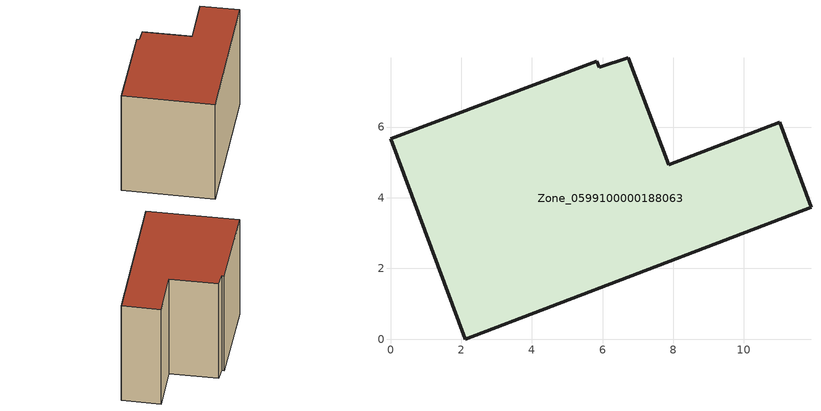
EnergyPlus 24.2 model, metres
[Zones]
Zone_0599100000188063
 floor ground (C_G): 0,5.67 5.84,7.86 5.9,7.7 6.73,7.96 7.87,4.94 11.01,6.13 11.9,3.73 2.12,0 z0
 wall outside (C_F): 11.9,3.73 11.01,6.13 7.87,4.94 6.73,7.96 5.9,7.7 5.84,7.86 0,5.67 2.12,0 11.9,3.73 z0:7.43
 roof outside (C_R): 5.84,7.86 0,5.67 2.12,0 11.9,3.73 11.01,6.13 7.87,4.94 6.73,7.96 5.9,7.7 z7.43
[BUILDING]
Pand.0599100000188063: North Axis=0; Terrain=City; Loads Convergence Tolerance Value=0.04; Temperature Convergence Tolerance Value=0.4; Solar Distribution=FullExterior; Maximum Number of Warmup Days=25; Minimum Number of Warmup Days=1
[Site:Location]
Rotterdam.The.Hague.AP_ZH_NLD Design_Conditions: Latitude=51.96; Longitude=4.45; Time Zone=1; Elevation=-4.5
[SITE:GROUNDTEMPERATURE:BUILDINGSURFACE]
18, 18, 18, 18, 18, 18, 18, 18, 18, 18, 18, 18
[MATERIAL] Thermal Absorptance=0.9; Solar Absorptance=0.7; Visible Absorptance=0.7
Name | Roughness | Thickness | Conductivity | Density | Specific Heat
G.TI.1946 | MediumSmooth | 0.15 | 1 | 540 | 1210
F.TI.1946 | Rough | 0.3 | 0.857143 | 1920 | 840
R.TI.1946 | MediumRough | 0.2 | 0.1 | 1500 | 1000
[CONSTRUCTION]
C_G: G.TI.1946
C_F: F.TI.1946
C_R: R.TI.1946
[ZONE]
Zone_0599100000188063: Type=1; Multiplier=1; Ceiling Height=Autocalculate; Volume=Autocalculate; Floor Area=autocalculate; Part of Total Floor Area=Yes
[ZONEINFILTRATION:DESIGNFLOWRATE]
Infil_Zone_0599100000188063: Zone or ZoneList or Space or SpaceList=Zone_0599100000188063; Schedule=AlwaysOn; Design Flow Rate Calculation Method=Flow/Area; Flow Rate per Floor Area=0.003; Constant Term Coefficient=1; Temperature Term Coefficient=0; Velocity Term Coefficient=0; Velocity Squared Term Coefficient=0
[HVACTEMPLATE:ZONE:IDEALLOADSAIRSYSTEM]
Zone_0599100000188063: Maximum Heating Supply Air Temperature=50; Minimum Cooling Supply Air Temperature=13; Maximum Heating Supply Air Humidity Ratio=0.0156; Minimum Cooling Supply Air Humidity Ratio=0.0077; Heating Limit=NoLimit; Cooling Limit=NoLimit; Dehumidification Control Type=ConstantSensibleHeatRatio; Cooling Sensible Heat Ratio=0.7; Dehumidification Setpoint=60; Humidification Control Type=None; Humidification Setpoint=30; Outdoor Air Method=None; Outdoor Air Flow Rate per Person=0.00944; Outdoor Air Flow Rate per Zone Floor Area=0; Outdoor Air Flow Rate per Zone=0; Demand Controlled Ventilation Type=None; Outdoor Air Economizer Type=NoEconomizer; Heat Recovery Type=None; Sensible Heat Recovery Effectiveness=0.7; Latent Heat Recovery Effectiveness=0.65
[ZONECONTROL:THERMOSTAT]
ThermostatControl_Zone_0599100000188063: Zone or ZoneList=Zone_0599100000188063; Control Type Schedule=DualSetpointControlType; Control 1=Thermostat_Zone_0599100000188063; Temperature Difference Between Cutout And Setpoint=0
[THERMOSTATSETPOINT:DUALSETPOINT]
Thermostat_Zone_0599100000188063: Heating Setpoint Temperature Schedule=HeatingSetpoint_Zone_0599100000188063; Cooling Setpoint Temperature Schedule=CoolingSetpoint_Zone_0599100000188063
[SCHEDULE:COMPACT]
HeatingSetpoint_Zone_0599100000188063: Through: 12/31, For: AllDays, Until: 24:00, 21
CoolingSetpoint_Zone_0599100000188063: Through: 12/31, For: AllDays, Until: 24:00, 24
DualSetpointControlType: Through: 12/31, For: AllDays, Until: 24:00, 4
AlwaysOn: Through: 12/31, For: AllDays, Until: 24:00, 1
